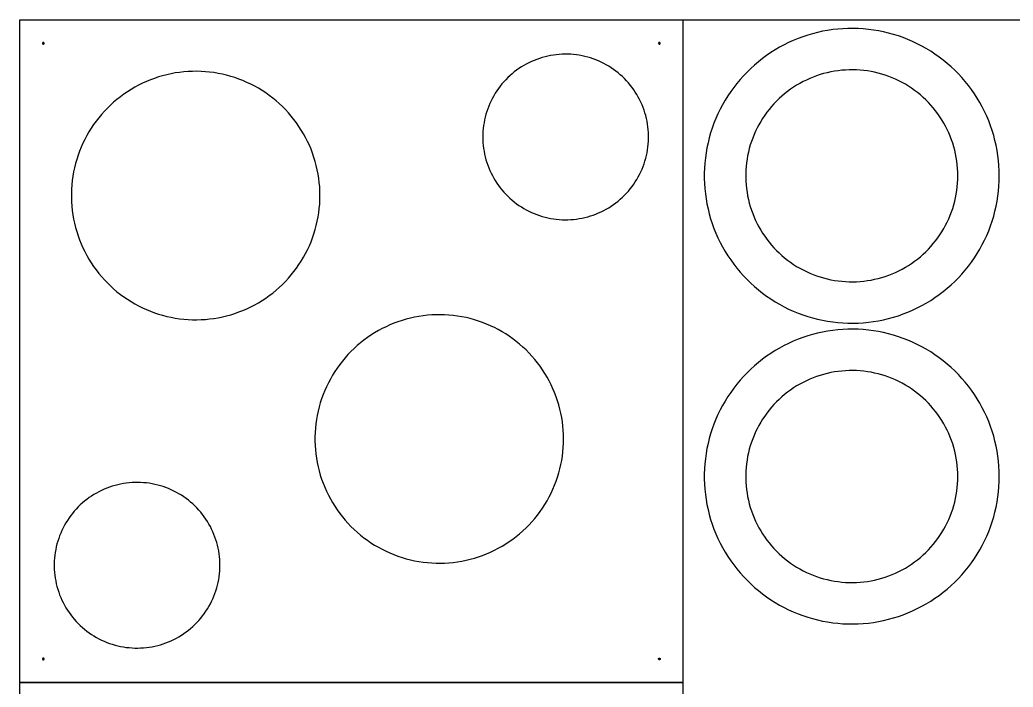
# Model space of a CAD drawing. Header units: millimetres. Extents: x 0 to 120, y 0 to 80.
# Drawn here: x 0 to 59.9, y 39.7 to 80 of the extents above; entities that cross this region are included whole.
import ezdxf

# ---------------------------------------------------------------- set-up
doc = ezdxf.new("R2010")
doc.units = ezdxf.units.MM
doc.header["$MEASUREMENT"] = 0
doc.layers.add('Default', color=18, linetype='Continuous', true_color=0x000000)

msp = doc.modelspace()

# ---------------------------------------------------------------- linework, layer by layer
at = {"layer": 'Default'}
for points in [[(0, 40), (0, 80), (40, 80), (40, 40), (0, 40)], [(0, 40), (0, 80), (40, 80), (40, 40), (0, 40)], [(120, 0), (0, 0), (0, 80), (120, 80), (120, 0)], [(59.094, 70.584), (59.088, 70.893), (59.072, 71.201), (59.046, 71.509), (59.008, 71.815), (58.96, 72.121), (58.901, 72.424), (58.832, 72.725), (58.753, 73.024), (58.663, 73.319), (58.563, 73.611), (58.453, 73.9), (58.333, 74.185), (58.203, 74.465), (58.063, 74.741), (57.914, 75.011), (57.756, 75.277), (57.589, 75.536), (57.412, 75.79), (57.227, 76.037), (57.034, 76.278), (56.832, 76.512), (56.622, 76.739), (56.405, 76.958), (56.18, 77.17), (55.947, 77.374), (55.708, 77.569), (55.463, 77.757), (55.21, 77.935), (54.952, 78.105), (54.688, 78.265), (54.419, 78.417), (54.145, 78.559), (53.865, 78.691), (53.582, 78.814), (53.294, 78.926), (53.003, 79.029), (52.708, 79.121), (52.41, 79.203), (52.11, 79.275), (51.807, 79.336), (51.502, 79.387), (51.196, 79.427), (50.888, 79.456), (50.58, 79.475), (50.271, 79.483), (49.962, 79.481), (49.653, 79.467), (49.345, 79.443), (49.039, 79.408), (48.733, 79.363), (48.429, 79.307), (48.127, 79.24), (47.828, 79.163), (47.532, 79.076), (47.239, 78.979), (46.949, 78.871), (46.663, 78.753), (46.382, 78.626), (46.105, 78.489), (45.833, 78.342), (45.567, 78.186), (45.306, 78.021), (45.05, 77.847), (44.801, 77.664), (44.559, 77.473), (44.323, 77.273), (44.095, 77.065), (43.873, 76.85), (43.66, 76.626), (43.454, 76.396), (43.256, 76.159), (43.067, 75.914), (42.886, 75.664), (42.714, 75.407), (42.551, 75.145), (42.398, 74.877), (42.253, 74.603), (42.119, 74.325), (41.994, 74.043), (41.879, 73.756), (41.773, 73.466), (41.678, 73.172), (41.594, 72.875), (41.519, 72.575), (41.456, 72.273), (41.402, 71.968), (41.359, 71.662), (41.327, 71.355), (41.306, 71.047), (41.295, 70.738), (41.295, 70.429), (41.306, 70.12), (41.327, 69.812), (41.359, 69.505), (41.402, 69.199), (41.456, 68.895), (41.519, 68.592), (41.594, 68.293), (41.678, 67.995), (41.773, 67.701), (41.879, 67.411), (41.994, 67.124), (42.119, 66.842), (42.253, 66.564), (42.398, 66.291), (42.551, 66.023), (42.714, 65.76), (42.886, 65.503), (43.067, 65.253), (43.256, 65.009), (43.454, 64.771), (43.66, 64.541), (43.873, 64.318), (44.095, 64.102), (44.323, 63.894), (44.559, 63.695), (44.801, 63.503), (45.05, 63.32), (45.306, 63.146), (45.567, 62.981), (45.833, 62.825), (46.105, 62.678), (46.382, 62.541), (46.663, 62.414), (46.949, 62.296), (47.239, 62.189), (47.532, 62.091), (47.828, 62.004), (48.127, 61.927), (48.429, 61.86), (48.733, 61.804), (49.039, 61.759), (49.345, 61.724), (49.653, 61.7), (49.962, 61.687), (50.271, 61.684), (50.58, 61.692), (50.888, 61.711), (51.196, 61.74), (51.502, 61.78), (51.807, 61.831), (52.11, 61.892), (52.41, 61.964), (52.708, 62.046), (53.003, 62.139), (53.294, 62.241), (53.582, 62.354), (53.865, 62.476), (54.145, 62.609), (54.419, 62.751), (54.688, 62.902), (54.952, 63.062), (55.21, 63.232), (55.463, 63.411), (55.708, 63.598), (55.947, 63.793), (56.18, 63.997), (56.405, 64.209), (56.622, 64.428), (56.832, 64.655), (57.034, 64.889), (57.227, 65.13), (57.412, 65.377), (57.589, 65.631), (57.756, 65.891), (57.914, 66.156), (58.063, 66.427), (58.203, 66.702), (58.333, 66.983), (58.453, 67.267), (58.563, 67.556), (58.663, 67.848), (58.753, 68.144), (58.832, 68.442), (58.901, 68.743), (58.96, 69.047), (59.008, 69.352), (59.046, 69.658), (59.072, 69.966), (59.088, 70.275), (59.094, 70.584)], [(1.464, 78.586), (1.464, 78.588), (1.464, 78.589), (1.464, 78.591), (1.464, 78.593), (1.463, 78.594), (1.463, 78.596), (1.463, 78.598), (1.462, 78.599), (1.462, 78.601), (1.461, 78.603), (1.461, 78.604), (1.46, 78.606), (1.459, 78.608), (1.458, 78.609), (1.458, 78.611), (1.457, 78.612), (1.456, 78.614), (1.455, 78.615), (1.454, 78.616), (1.453, 78.618), (1.452, 78.619), (1.45, 78.62), (1.449, 78.622), (1.448, 78.623), (1.447, 78.624), (1.445, 78.625), (1.444, 78.626), (1.442, 78.627), (1.441, 78.628), (1.439, 78.629), (1.438, 78.63), (1.436, 78.631), (1.435, 78.631), (1.433, 78.632), (1.432, 78.633), (1.43, 78.633), (1.428, 78.634), (1.427, 78.634), (1.425, 78.635), (1.423, 78.635), (1.422, 78.635), (1.42, 78.635), (1.418, 78.636), (1.416, 78.636), (1.415, 78.636), (1.413, 78.636), (1.411, 78.636), (1.409, 78.636), (1.408, 78.635), (1.406, 78.635), (1.404, 78.635), (1.403, 78.634), (1.401, 78.634), (1.399, 78.633), (1.398, 78.633), (1.396, 78.632), (1.394, 78.632), (1.393, 78.631), (1.391, 78.63), (1.39, 78.629), (1.388, 78.628), (1.387, 78.628), (1.385, 78.627), (1.384, 78.626), (1.383, 78.624), (1.381, 78.623), (1.38, 78.622), (1.379, 78.621), (1.378, 78.62), (1.376, 78.618), (1.375, 78.617), (1.374, 78.616), (1.373, 78.614), (1.372, 78.613), (1.371, 78.611), (1.37, 78.61), (1.37, 78.608), (1.369, 78.607), (1.368, 78.605), (1.367, 78.604), (1.367, 78.602), (1.366, 78.6), (1.366, 78.599), (1.365, 78.597), (1.365, 78.595), (1.365, 78.594), (1.365, 78.592), (1.364, 78.59), (1.364, 78.588), (1.364, 78.587), (1.364, 78.585), (1.364, 78.583), (1.364, 78.581), (1.365, 78.58), (1.365, 78.578), (1.365, 78.576), (1.365, 78.575), (1.366, 78.573), (1.366, 78.571), (1.367, 78.57), (1.367, 78.568), (1.368, 78.566), (1.369, 78.565), (1.37, 78.563), (1.37, 78.562), (1.371, 78.56), (1.372, 78.559), (1.373, 78.557), (1.374, 78.556), (1.375, 78.554), (1.376, 78.553), (1.378, 78.552), (1.379, 78.551), (1.38, 78.549), (1.381, 78.548), (1.383, 78.547), (1.384, 78.546), (1.385, 78.545), (1.387, 78.544), (1.388, 78.543), (1.39, 78.542), (1.391, 78.541), (1.393, 78.541), (1.394, 78.54), (1.396, 78.539), (1.398, 78.539), (1.399, 78.538), (1.401, 78.538), (1.403, 78.537), (1.404, 78.537), (1.406, 78.536), (1.408, 78.536), (1.409, 78.536), (1.411, 78.536), (1.413, 78.536), (1.415, 78.536), (1.416, 78.536), (1.418, 78.536), (1.42, 78.536), (1.422, 78.536), (1.423, 78.537), (1.425, 78.537), (1.427, 78.537), (1.428, 78.538), (1.43, 78.538), (1.432, 78.539), (1.433, 78.54), (1.435, 78.54), (1.436, 78.541), (1.438, 78.542), (1.439, 78.543), (1.441, 78.544), (1.442, 78.544), (1.444, 78.545), (1.445, 78.547), (1.447, 78.548), (1.448, 78.549), (1.449, 78.55), (1.45, 78.551), (1.452, 78.552), (1.453, 78.554), (1.454, 78.555), (1.455, 78.557), (1.456, 78.558), (1.457, 78.559), (1.458, 78.561), (1.458, 78.562), (1.459, 78.564), (1.46, 78.566), (1.461, 78.567), (1.461, 78.569), (1.462, 78.57), (1.462, 78.572), (1.463, 78.574), (1.463, 78.575), (1.463, 78.577), (1.464, 78.579), (1.464, 78.581), (1.464, 78.582), (1.464, 78.584), (1.464, 78.586)], [(1.464, 78.586), (1.464, 78.588), (1.464, 78.589), (1.464, 78.591), (1.464, 78.593), (1.463, 78.594), (1.463, 78.596), (1.463, 78.598), (1.462, 78.599), (1.462, 78.601), (1.461, 78.603), (1.461, 78.604), (1.46, 78.606), (1.459, 78.608), (1.458, 78.609), (1.458, 78.611), (1.457, 78.612), (1.456, 78.614), (1.455, 78.615), (1.454, 78.616), (1.453, 78.618), (1.452, 78.619), (1.45, 78.62), (1.449, 78.622), (1.448, 78.623), (1.447, 78.624), (1.445, 78.625), (1.444, 78.626), (1.442, 78.627), (1.441, 78.628), (1.439, 78.629), (1.438, 78.63), (1.436, 78.631), (1.435, 78.631), (1.433, 78.632), (1.432, 78.633), (1.43, 78.633), (1.428, 78.634), (1.427, 78.634), (1.425, 78.635), (1.423, 78.635), (1.422, 78.635), (1.42, 78.635), (1.418, 78.636), (1.416, 78.636), (1.415, 78.636), (1.413, 78.636), (1.411, 78.636), (1.409, 78.636), (1.408, 78.635), (1.406, 78.635), (1.404, 78.635), (1.403, 78.634), (1.401, 78.634), (1.399, 78.633), (1.398, 78.633), (1.396, 78.632), (1.394, 78.632), (1.393, 78.631), (1.391, 78.63), (1.39, 78.629), (1.388, 78.628), (1.387, 78.628), (1.385, 78.627), (1.384, 78.626), (1.383, 78.624), (1.381, 78.623), (1.38, 78.622), (1.379, 78.621), (1.378, 78.62), (1.376, 78.618), (1.375, 78.617), (1.374, 78.616), (1.373, 78.614), (1.372, 78.613), (1.371, 78.611), (1.37, 78.61), (1.37, 78.608), (1.369, 78.607), (1.368, 78.605), (1.367, 78.604), (1.367, 78.602), (1.366, 78.6), (1.366, 78.599), (1.365, 78.597), (1.365, 78.595), (1.365, 78.594), (1.365, 78.592), (1.364, 78.59), (1.364, 78.588), (1.364, 78.587), (1.364, 78.585), (1.364, 78.583), (1.364, 78.581), (1.365, 78.58), (1.365, 78.578), (1.365, 78.576), (1.365, 78.575), (1.366, 78.573), (1.366, 78.571), (1.367, 78.57), (1.367, 78.568), (1.368, 78.566), (1.369, 78.565), (1.37, 78.563), (1.37, 78.562), (1.371, 78.56), (1.372, 78.559), (1.373, 78.557), (1.374, 78.556), (1.375, 78.554), (1.376, 78.553), (1.378, 78.552), (1.379, 78.551), (1.38, 78.549), (1.381, 78.548), (1.383, 78.547), (1.384, 78.546), (1.385, 78.545), (1.387, 78.544), (1.388, 78.543), (1.39, 78.542), (1.391, 78.541), (1.393, 78.541), (1.394, 78.54), (1.396, 78.539), (1.398, 78.539), (1.399, 78.538), (1.401, 78.538), (1.403, 78.537), (1.404, 78.537), (1.406, 78.536), (1.408, 78.536), (1.409, 78.536), (1.411, 78.536), (1.413, 78.536), (1.415, 78.536), (1.416, 78.536), (1.418, 78.536), (1.42, 78.536), (1.422, 78.536), (1.423, 78.537), (1.425, 78.537), (1.427, 78.537), (1.428, 78.538), (1.43, 78.538), (1.432, 78.539), (1.433, 78.54), (1.435, 78.54), (1.436, 78.541), (1.438, 78.542), (1.439, 78.543), (1.441, 78.544), (1.442, 78.544), (1.444, 78.545), (1.445, 78.547), (1.447, 78.548), (1.448, 78.549), (1.449, 78.55), (1.45, 78.551), (1.452, 78.552), (1.453, 78.554), (1.454, 78.555), (1.455, 78.557), (1.456, 78.558), (1.457, 78.559), (1.458, 78.561), (1.458, 78.562), (1.459, 78.564), (1.46, 78.566), (1.461, 78.567), (1.461, 78.569), (1.462, 78.57), (1.462, 78.572), (1.463, 78.574), (1.463, 78.575), (1.463, 78.577), (1.464, 78.579), (1.464, 78.581), (1.464, 78.582), (1.464, 78.584), (1.464, 78.586)], [(38.636, 78.586), (38.636, 78.588), (38.636, 78.589), (38.636, 78.591), (38.635, 78.593), (38.635, 78.594), (38.635, 78.596), (38.634, 78.598), (38.634, 78.599), (38.633, 78.601), (38.633, 78.603), (38.632, 78.604), (38.632, 78.606), (38.631, 78.608), (38.63, 78.609), (38.629, 78.611), (38.628, 78.612), (38.627, 78.614), (38.626, 78.615), (38.625, 78.616), (38.624, 78.618), (38.623, 78.619), (38.622, 78.62), (38.621, 78.622), (38.619, 78.623), (38.618, 78.624), (38.617, 78.625), (38.615, 78.626), (38.614, 78.627), (38.613, 78.628), (38.611, 78.629), (38.61, 78.63), (38.608, 78.631), (38.606, 78.631), (38.605, 78.632), (38.603, 78.633), (38.602, 78.633), (38.6, 78.634), (38.598, 78.634), (38.597, 78.635), (38.595, 78.635), (38.593, 78.635), (38.591, 78.635), (38.59, 78.636), (38.588, 78.636), (38.586, 78.636), (38.584, 78.636), (38.583, 78.636), (38.581, 78.636), (38.579, 78.635), (38.578, 78.635), (38.576, 78.635), (38.574, 78.634), (38.572, 78.634), (38.571, 78.633), (38.569, 78.633), (38.568, 78.632), (38.566, 78.632), (38.564, 78.631), (38.563, 78.63), (38.561, 78.629), (38.56, 78.628), (38.558, 78.628), (38.557, 78.627), (38.555, 78.626), (38.554, 78.624), (38.553, 78.623), (38.552, 78.622), (38.55, 78.621), (38.549, 78.62), (38.548, 78.618), (38.547, 78.617), (38.546, 78.616), (38.545, 78.614), (38.544, 78.613), (38.543, 78.611), (38.542, 78.61), (38.541, 78.608), (38.54, 78.607), (38.54, 78.605), (38.539, 78.604), (38.538, 78.602), (38.538, 78.6), (38.537, 78.599), (38.537, 78.597), (38.537, 78.595), (38.536, 78.594), (38.536, 78.592), (38.536, 78.59), (38.536, 78.588), (38.536, 78.587), (38.536, 78.585), (38.536, 78.583), (38.536, 78.581), (38.536, 78.58), (38.536, 78.578), (38.537, 78.576), (38.537, 78.575), (38.537, 78.573), (38.538, 78.571), (38.538, 78.57), (38.539, 78.568), (38.54, 78.566), (38.54, 78.565), (38.541, 78.563), (38.542, 78.562), (38.543, 78.56), (38.544, 78.559), (38.545, 78.557), (38.546, 78.556), (38.547, 78.554), (38.548, 78.553), (38.549, 78.552), (38.55, 78.551), (38.552, 78.549), (38.553, 78.548), (38.554, 78.547), (38.555, 78.546), (38.557, 78.545), (38.558, 78.544), (38.56, 78.543), (38.561, 78.542), (38.563, 78.541), (38.564, 78.541), (38.566, 78.54), (38.568, 78.539), (38.569, 78.539), (38.571, 78.538), (38.572, 78.538), (38.574, 78.537), (38.576, 78.537), (38.578, 78.536), (38.579, 78.536), (38.581, 78.536), (38.583, 78.536), (38.584, 78.536), (38.586, 78.536), (38.588, 78.536), (38.59, 78.536), (38.591, 78.536), (38.593, 78.536), (38.595, 78.537), (38.597, 78.537), (38.598, 78.537), (38.6, 78.538), (38.602, 78.538), (38.603, 78.539), (38.605, 78.54), (38.606, 78.54), (38.608, 78.541), (38.61, 78.542), (38.611, 78.543), (38.613, 78.544), (38.614, 78.544), (38.615, 78.545), (38.617, 78.547), (38.618, 78.548), (38.619, 78.549), (38.621, 78.55), (38.622, 78.551), (38.623, 78.552), (38.624, 78.554), (38.625, 78.555), (38.626, 78.557), (38.627, 78.558), (38.628, 78.559), (38.629, 78.561), (38.63, 78.562), (38.631, 78.564), (38.632, 78.566), (38.632, 78.567), (38.633, 78.569), (38.633, 78.57), (38.634, 78.572), (38.634, 78.574), (38.635, 78.575), (38.635, 78.577), (38.635, 78.579), (38.636, 78.581), (38.636, 78.582), (38.636, 78.584), (38.636, 78.586)], [(27.929, 72.929), (27.932, 72.755), (27.941, 72.582), (27.956, 72.409), (27.977, 72.237), (28.004, 72.065), (28.037, 71.895), (28.076, 71.726), (28.121, 71.558), (28.171, 71.392), (28.227, 71.228), (28.289, 71.066), (28.357, 70.906), (28.429, 70.748), (28.508, 70.594), (28.592, 70.441), (28.681, 70.292), (28.775, 70.147), (28.874, 70.004), (28.978, 69.865), (29.086, 69.73), (29.2, 69.598), (29.318, 69.471), (29.44, 69.348), (29.566, 69.229), (29.697, 69.114), (29.831, 69.004), (29.969, 68.899), (30.111, 68.799), (30.256, 68.704), (30.404, 68.613), (30.555, 68.528), (30.709, 68.449), (30.866, 68.374), (31.026, 68.305), (31.187, 68.242), (31.351, 68.184), (31.516, 68.133), (31.684, 68.086), (31.853, 68.046), (32.023, 68.012), (32.194, 67.983), (32.366, 67.961), (32.539, 67.944), (32.712, 67.934), (32.886, 67.929), (33.059, 67.931), (33.232, 67.938), (33.406, 67.952), (33.578, 67.971), (33.75, 67.997), (33.92, 68.028), (34.09, 68.066), (34.258, 68.109), (34.424, 68.158), (34.589, 68.213), (34.752, 68.273), (34.912, 68.339), (35.07, 68.411), (35.226, 68.488), (35.379, 68.57), (35.528, 68.658), (35.675, 68.751), (35.818, 68.848), (35.958, 68.951), (36.095, 69.059), (36.227, 69.171), (36.355, 69.288), (36.48, 69.409), (36.6, 69.534), (36.715, 69.664), (36.826, 69.797), (36.933, 69.934), (37.034, 70.075), (37.131, 70.219), (37.222, 70.367), (37.309, 70.517), (37.39, 70.671), (37.466, 70.827), (37.536, 70.985), (37.6, 71.147), (37.659, 71.31), (37.713, 71.475), (37.76, 71.642), (37.802, 71.81), (37.838, 71.98), (37.868, 72.151), (37.892, 72.323), (37.91, 72.496), (37.922, 72.669), (37.928, 72.842), (37.928, 73.016), (37.922, 73.189), (37.91, 73.362), (37.892, 73.535), (37.868, 73.707), (37.838, 73.878), (37.802, 74.048), (37.76, 74.216), (37.713, 74.383), (37.659, 74.548), (37.6, 74.711), (37.536, 74.872), (37.466, 75.031), (37.39, 75.187), (37.309, 75.341), (37.222, 75.491), (37.131, 75.639), (37.034, 75.783), (36.933, 75.924), (36.826, 76.061), (36.715, 76.194), (36.6, 76.324), (36.48, 76.449), (36.355, 76.57), (36.227, 76.687), (36.095, 76.799), (35.958, 76.907), (35.818, 77.009), (35.675, 77.107), (35.528, 77.2), (35.379, 77.288), (35.226, 77.37), (35.07, 77.447), (34.912, 77.519), (34.752, 77.585), (34.589, 77.645), (34.424, 77.7), (34.258, 77.749), (34.09, 77.792), (33.92, 77.83), (33.75, 77.861), (33.578, 77.887), (33.406, 77.906), (33.232, 77.92), (33.059, 77.927), (32.886, 77.929), (32.712, 77.924), (32.539, 77.914), (32.366, 77.897), (32.194, 77.875), (32.023, 77.846), (31.853, 77.812), (31.684, 77.771), (31.516, 77.725), (31.351, 77.673), (31.187, 77.616), (31.026, 77.552), (30.866, 77.484), (30.709, 77.409), (30.555, 77.33), (30.404, 77.245), (30.256, 77.154), (30.111, 77.059), (29.969, 76.959), (29.831, 76.854), (29.697, 76.744), (29.566, 76.629), (29.44, 76.51), (29.318, 76.387), (29.2, 76.26), (29.086, 76.128), (28.978, 75.993), (28.874, 75.854), (28.775, 75.711), (28.681, 75.565), (28.592, 75.416), (28.508, 75.264), (28.429, 75.11), (28.357, 74.952), (28.289, 74.792), (28.227, 74.63), (28.171, 74.466), (28.121, 74.3), (28.076, 74.132), (28.037, 73.963), (28.004, 73.792), (27.977, 73.621), (27.956, 73.449), (27.941, 73.276), (27.932, 73.102), (27.929, 72.929)], [(18.107, 69.393), (18.102, 69.654), (18.089, 69.914), (18.066, 70.173), (18.034, 70.431), (17.994, 70.689), (17.945, 70.944), (17.886, 71.198), (17.819, 71.45), (17.744, 71.699), (17.659, 71.945), (17.566, 72.188), (17.465, 72.428), (17.356, 72.664), (17.238, 72.897), (17.113, 73.125), (16.979, 73.348), (16.838, 73.567), (16.689, 73.781), (16.534, 73.989), (16.37, 74.192), (16.2, 74.389), (16.024, 74.58), (15.84, 74.765), (15.651, 74.944), (15.455, 75.115), (15.254, 75.28), (15.047, 75.438), (14.834, 75.588), (14.617, 75.731), (14.394, 75.867), (14.167, 75.994), (13.936, 76.114), (13.701, 76.225), (13.462, 76.329), (13.219, 76.424), (12.974, 76.51), (12.725, 76.588), (12.474, 76.657), (12.221, 76.718), (11.966, 76.769), (11.709, 76.812), (11.451, 76.846), (11.192, 76.871), (10.932, 76.886), (10.672, 76.893), (10.411, 76.891), (10.151, 76.88), (9.892, 76.859), (9.633, 76.83), (9.376, 76.792), (9.119, 76.744), (8.865, 76.688), (8.613, 76.624), (8.363, 76.55), (8.116, 76.468), (7.872, 76.377), (7.632, 76.278), (7.394, 76.171), (7.161, 76.055), (6.932, 75.932), (6.707, 75.8), (6.487, 75.661), (6.272, 75.514), (6.062, 75.36), (5.858, 75.199), (5.659, 75.03), (5.467, 74.855), (5.28, 74.674), (5.1, 74.486), (4.927, 74.291), (4.76, 74.091), (4.601, 73.886), (4.448, 73.674), (4.304, 73.458), (4.166, 73.237), (4.037, 73.011), (3.915, 72.781), (3.802, 72.547), (3.696, 72.309), (3.599, 72.067), (3.511, 71.822), (3.431, 71.574), (3.359, 71.324), (3.297, 71.071), (3.243, 70.817), (3.198, 70.56), (3.162, 70.302), (3.135, 70.043), (3.117, 69.784), (3.108, 69.524), (3.108, 69.263), (3.117, 69.003), (3.135, 68.743), (3.162, 68.484), (3.198, 68.227), (3.243, 67.97), (3.297, 67.715), (3.359, 67.463), (3.431, 67.212), (3.511, 66.965), (3.599, 66.72), (3.696, 66.478), (3.802, 66.24), (3.915, 66.006), (4.037, 65.776), (4.166, 65.55), (4.304, 65.329), (4.448, 65.112), (4.601, 64.901), (4.76, 64.695), (4.927, 64.495), (5.1, 64.301), (5.28, 64.113), (5.467, 63.931), (5.659, 63.756), (5.858, 63.588), (6.062, 63.427), (6.272, 63.273), (6.487, 63.126), (6.707, 62.987), (6.932, 62.855), (7.161, 62.732), (7.394, 62.616), (7.632, 62.509), (7.872, 62.41), (8.116, 62.319), (8.363, 62.237), (8.613, 62.163), (8.865, 62.098), (9.119, 62.042), (9.376, 61.995), (9.633, 61.957), (9.892, 61.928), (10.151, 61.907), (10.411, 61.896), (10.672, 61.894), (10.932, 61.9), (11.192, 61.916), (11.451, 61.941), (11.709, 61.975), (11.966, 62.018), (12.221, 62.069), (12.474, 62.13), (12.725, 62.199), (12.974, 62.277), (13.219, 62.363), (13.462, 62.458), (13.701, 62.561), (13.936, 62.673), (14.167, 62.792), (14.394, 62.92), (14.617, 63.055), (14.834, 63.198), (15.047, 63.349), (15.254, 63.507), (15.455, 63.671), (15.651, 63.843), (15.84, 64.022), (16.024, 64.206), (16.2, 64.398), (16.37, 64.595), (16.534, 64.798), (16.689, 65.006), (16.838, 65.22), (16.979, 65.439), (17.113, 65.662), (17.238, 65.89), (17.356, 66.123), (17.465, 66.359), (17.566, 66.599), (17.659, 66.842), (17.744, 67.088), (17.819, 67.337), (17.886, 67.589), (17.945, 67.843), (17.994, 68.098), (18.034, 68.355), (18.066, 68.614), (18.089, 68.873), (18.102, 69.133), (18.107, 69.393)], [(56.594, 70.584), (56.59, 70.806), (56.578, 71.028), (56.559, 71.249), (56.532, 71.469), (56.498, 71.689), (56.456, 71.907), (56.406, 72.124), (56.349, 72.338), (56.284, 72.551), (56.212, 72.761), (56.133, 72.969), (56.047, 73.173), (55.953, 73.375), (55.853, 73.573), (55.746, 73.768), (55.632, 73.958), (55.511, 74.145), (55.385, 74.327), (55.251, 74.505), (55.112, 74.679), (54.967, 74.847), (54.816, 75.01), (54.66, 75.168), (54.498, 75.32), (54.331, 75.466), (54.159, 75.607), (53.983, 75.742), (53.801, 75.87), (53.616, 75.992), (53.426, 76.108), (53.232, 76.216), (53.035, 76.318), (52.834, 76.414), (52.63, 76.502), (52.423, 76.583), (52.214, 76.657), (52.002, 76.723), (51.788, 76.782), (51.572, 76.834), (51.354, 76.878), (51.135, 76.914), (50.914, 76.943), (50.693, 76.964), (50.471, 76.978), (50.249, 76.983), (50.027, 76.981), (49.805, 76.972), (49.584, 76.954), (49.363, 76.929), (49.143, 76.897), (48.925, 76.857), (48.708, 76.809), (48.493, 76.753), (48.28, 76.691), (48.069, 76.621), (47.861, 76.543), (47.655, 76.459), (47.453, 76.367), (47.254, 76.268), (47.058, 76.163), (46.866, 76.051), (46.679, 75.932), (46.495, 75.807), (46.316, 75.675), (46.142, 75.537), (45.972, 75.394), (45.808, 75.244), (45.649, 75.089), (45.495, 74.929), (45.347, 74.763), (45.205, 74.593), (45.069, 74.417), (44.939, 74.237), (44.815, 74.052), (44.698, 73.863), (44.588, 73.671), (44.484, 73.474), (44.387, 73.274), (44.297, 73.071), (44.214, 72.865), (44.139, 72.656), (44.07, 72.445), (44.01, 72.231), (43.956, 72.015), (43.91, 71.798), (43.872, 71.579), (43.841, 71.359), (43.818, 71.138), (43.802, 70.917), (43.795, 70.695), (43.795, 70.473), (43.802, 70.251), (43.818, 70.029), (43.841, 69.808), (43.872, 69.588), (43.91, 69.369), (43.956, 69.152), (44.01, 68.936), (44.07, 68.722), (44.139, 68.511), (44.214, 68.302), (44.297, 68.096), (44.387, 67.893), (44.484, 67.693), (44.588, 67.497), (44.698, 67.304), (44.815, 67.115), (44.939, 66.93), (45.069, 66.75), (45.205, 66.575), (45.347, 66.404), (45.495, 66.238), (45.649, 66.078), (45.808, 65.923), (45.972, 65.773), (46.142, 65.63), (46.316, 65.492), (46.495, 65.361), (46.679, 65.235), (46.866, 65.117), (47.058, 65.004), (47.254, 64.899), (47.453, 64.8), (47.655, 64.709), (47.861, 64.624), (48.069, 64.547), (48.28, 64.477), (48.493, 64.414), (48.708, 64.359), (48.925, 64.311), (49.143, 64.27), (49.363, 64.238), (49.584, 64.213), (49.805, 64.195), (50.027, 64.186), (50.249, 64.184), (50.471, 64.19), (50.693, 64.203), (50.914, 64.224), (51.135, 64.253), (51.354, 64.29), (51.572, 64.334), (51.788, 64.385), (52.002, 64.444), (52.214, 64.511), (52.423, 64.585), (52.63, 64.666), (52.834, 64.754), (53.035, 64.849), (53.232, 64.951), (53.426, 65.06), (53.616, 65.175), (53.801, 65.297), (53.983, 65.426), (54.159, 65.56), (54.331, 65.701), (54.498, 65.847), (54.66, 66), (54.816, 66.157), (54.967, 66.32), (55.112, 66.489), (55.251, 66.662), (55.385, 66.84), (55.511, 67.022), (55.632, 67.209), (55.746, 67.4), (55.853, 67.594), (55.953, 67.792), (56.047, 67.994), (56.133, 68.199), (56.212, 68.406), (56.284, 68.616), (56.349, 68.829), (56.406, 69.044), (56.456, 69.26), (56.498, 69.478), (56.532, 69.698), (56.559, 69.918), (56.578, 70.14), (56.59, 70.362), (56.594, 70.584)], [(32.803, 54.697), (32.799, 54.957), (32.785, 55.217), (32.763, 55.476), (32.731, 55.735), (32.691, 55.992), (32.641, 56.248), (32.583, 56.501), (32.516, 56.753), (32.44, 57.002), (32.356, 57.248), (32.263, 57.491), (32.162, 57.731), (32.052, 57.968), (31.935, 58.2), (31.809, 58.428), (31.676, 58.651), (31.535, 58.87), (31.386, 59.084), (31.23, 59.292), (31.067, 59.495), (30.897, 59.693), (30.72, 59.884), (30.537, 60.069), (30.348, 60.247), (30.152, 60.419), (29.95, 60.584), (29.743, 60.741), (29.531, 60.892), (29.313, 61.035), (29.091, 61.17), (28.864, 61.298), (28.633, 61.417), (28.397, 61.529), (28.158, 61.632), (27.916, 61.727), (27.67, 61.813), (27.422, 61.891), (27.171, 61.96), (26.918, 62.021), (26.663, 62.072), (26.406, 62.115), (26.148, 62.149), (25.888, 62.174), (25.629, 62.19), (25.368, 62.196), (25.108, 62.194), (24.848, 62.183), (24.588, 62.163), (24.33, 62.133), (24.072, 62.095), (23.816, 62.048), (23.562, 61.992), (23.31, 61.927), (23.06, 61.853), (22.813, 61.771), (22.569, 61.681), (22.328, 61.581), (22.091, 61.474), (21.858, 61.358), (21.629, 61.235), (21.404, 61.103), (21.184, 60.964), (20.969, 60.817), (20.759, 60.663), (20.555, 60.502), (20.356, 60.334), (20.164, 60.159), (19.977, 59.977), (19.797, 59.789), (19.624, 59.595), (19.457, 59.395), (19.297, 59.189), (19.145, 58.978), (19, 58.761), (18.863, 58.54), (18.734, 58.314), (18.612, 58.084), (18.498, 57.85), (18.393, 57.612), (18.296, 57.37), (18.207, 57.125), (18.127, 56.878), (18.056, 56.627), (17.993, 56.375), (17.94, 56.12), (17.895, 55.864), (17.859, 55.606), (17.832, 55.347), (17.813, 55.087), (17.804, 54.827), (17.804, 54.567), (17.813, 54.306), (17.832, 54.047), (17.859, 53.788), (17.895, 53.53), (17.94, 53.273), (17.993, 53.019), (18.056, 52.766), (18.127, 52.516), (18.207, 52.268), (18.296, 52.023), (18.393, 51.782), (18.498, 51.543), (18.612, 51.309), (18.734, 51.079), (18.863, 50.853), (19, 50.632), (19.145, 50.416), (19.297, 50.204), (19.457, 49.999), (19.624, 49.799), (19.797, 49.604), (19.977, 49.416), (20.164, 49.235), (20.356, 49.06), (20.555, 48.891), (20.759, 48.73), (20.969, 48.576), (21.184, 48.429), (21.404, 48.29), (21.629, 48.159), (21.858, 48.035), (22.091, 47.919), (22.328, 47.812), (22.569, 47.713), (22.813, 47.622), (23.06, 47.54), (23.31, 47.466), (23.562, 47.402), (23.816, 47.346), (24.072, 47.298), (24.33, 47.26), (24.588, 47.231), (24.848, 47.211), (25.108, 47.199), (25.368, 47.197), (25.629, 47.204), (25.888, 47.22), (26.148, 47.244), (26.406, 47.278), (26.663, 47.321), (26.918, 47.373), (27.171, 47.433), (27.422, 47.502), (27.67, 47.58), (27.916, 47.666), (28.158, 47.761), (28.397, 47.865), (28.633, 47.976), (28.864, 48.096), (29.091, 48.223), (29.313, 48.359), (29.531, 48.502), (29.743, 48.652), (29.95, 48.81), (30.152, 48.975), (30.348, 49.146), (30.537, 49.325), (30.72, 49.51), (30.897, 49.701), (31.067, 49.898), (31.23, 50.101), (31.386, 50.309), (31.535, 50.523), (31.676, 50.742), (31.809, 50.966), (31.935, 51.194), (32.052, 51.426), (32.162, 51.662), (32.263, 51.902), (32.356, 52.145), (32.44, 52.391), (32.516, 52.641), (32.583, 52.892), (32.641, 53.146), (32.691, 53.401), (32.731, 53.659), (32.763, 53.917), (32.785, 54.176), (32.799, 54.436), (32.803, 54.697)], [(59.094, 52.426), (59.088, 52.735), (59.072, 53.043), (59.046, 53.351), (59.008, 53.658), (58.96, 53.963), (58.901, 54.266), (58.832, 54.567), (58.753, 54.866), (58.663, 55.161), (58.563, 55.454), (58.453, 55.742), (58.333, 56.027), (58.203, 56.307), (58.063, 56.583), (57.914, 56.853), (57.756, 57.119), (57.589, 57.378), (57.412, 57.632), (57.227, 57.879), (57.034, 58.12), (56.832, 58.354), (56.622, 58.581), (56.405, 58.8), (56.18, 59.012), (55.947, 59.216), (55.708, 59.411), (55.463, 59.599), (55.21, 59.777), (54.952, 59.947), (54.688, 60.107), (54.419, 60.259), (54.145, 60.401), (53.865, 60.533), (53.582, 60.656), (53.294, 60.768), (53.003, 60.871), (52.708, 60.963), (52.41, 61.045), (52.11, 61.117), (51.807, 61.178), (51.502, 61.229), (51.196, 61.269), (50.888, 61.299), (50.58, 61.317), (50.271, 61.325), (49.962, 61.323), (49.653, 61.309), (49.345, 61.285), (49.039, 61.25), (48.733, 61.205), (48.429, 61.149), (48.127, 61.083), (47.828, 61.006), (47.532, 60.918), (47.239, 60.821), (46.949, 60.713), (46.663, 60.596), (46.382, 60.468), (46.105, 60.331), (45.833, 60.184), (45.567, 60.028), (45.306, 59.863), (45.05, 59.689), (44.801, 59.506), (44.559, 59.315), (44.323, 59.115), (44.095, 58.907), (43.873, 58.692), (43.66, 58.468), (43.454, 58.238), (43.256, 58.001), (43.067, 57.756), (42.886, 57.506), (42.714, 57.249), (42.551, 56.987), (42.398, 56.719), (42.253, 56.446), (42.119, 56.168), (41.994, 55.885), (41.879, 55.598), (41.773, 55.308), (41.678, 55.014), (41.594, 54.717), (41.519, 54.417), (41.456, 54.115), (41.402, 53.81), (41.359, 53.504), (41.327, 53.197), (41.306, 52.889), (41.295, 52.58), (41.295, 52.271), (41.306, 51.962), (41.327, 51.654), (41.359, 51.347), (41.402, 51.041), (41.456, 50.737), (41.519, 50.435), (41.594, 50.135), (41.678, 49.838), (41.773, 49.544), (41.879, 49.253), (41.994, 48.966), (42.119, 48.684), (42.253, 48.406), (42.398, 48.133), (42.551, 47.865), (42.714, 47.602), (42.886, 47.346), (43.067, 47.095), (43.256, 46.851), (43.454, 46.613), (43.66, 46.383), (43.873, 46.16), (44.095, 45.944), (44.323, 45.736), (44.559, 45.537), (44.801, 45.345), (45.05, 45.162), (45.306, 44.988), (45.567, 44.823), (45.833, 44.667), (46.105, 44.52), (46.382, 44.383), (46.663, 44.256), (46.949, 44.138), (47.239, 44.031), (47.532, 43.933), (47.828, 43.846), (48.127, 43.769), (48.429, 43.702), (48.733, 43.646), (49.039, 43.601), (49.345, 43.566), (49.653, 43.542), (49.962, 43.529), (50.271, 43.526), (50.58, 43.534), (50.888, 43.553), (51.196, 43.582), (51.502, 43.622), (51.807, 43.673), (52.11, 43.734), (52.41, 43.806), (52.708, 43.888), (53.003, 43.981), (53.294, 44.083), (53.582, 44.196), (53.865, 44.318), (54.145, 44.451), (54.419, 44.593), (54.688, 44.744), (54.952, 44.905), (55.21, 45.074), (55.463, 45.253), (55.708, 45.44), (55.947, 45.636), (56.18, 45.839), (56.405, 46.051), (56.622, 46.27), (56.832, 46.497), (57.034, 46.731), (57.227, 46.972), (57.412, 47.219), (57.589, 47.473), (57.756, 47.733), (57.914, 47.998), (58.063, 48.269), (58.203, 48.544), (58.333, 48.825), (58.453, 49.109), (58.563, 49.398), (58.663, 49.69), (58.753, 49.986), (58.832, 50.284), (58.901, 50.585), (58.96, 50.889), (59.008, 51.194), (59.046, 51.501), (59.072, 51.808), (59.088, 52.117), (59.094, 52.426)], [(56.594, 52.426), (56.59, 52.648), (56.578, 52.87), (56.559, 53.091), (56.532, 53.312), (56.498, 53.531), (56.456, 53.749), (56.406, 53.966), (56.349, 54.18), (56.284, 54.393), (56.212, 54.603), (56.133, 54.811), (56.047, 55.015), (55.953, 55.217), (55.853, 55.415), (55.746, 55.61), (55.632, 55.8), (55.511, 55.987), (55.385, 56.17), (55.251, 56.347), (55.112, 56.521), (54.967, 56.689), (54.816, 56.852), (54.66, 57.01), (54.498, 57.162), (54.331, 57.309), (54.159, 57.449), (53.983, 57.584), (53.801, 57.712), (53.616, 57.834), (53.426, 57.95), (53.232, 58.059), (53.035, 58.161), (52.834, 58.256), (52.63, 58.344), (52.423, 58.425), (52.214, 58.499), (52.002, 58.565), (51.788, 58.624), (51.572, 58.676), (51.354, 58.72), (51.135, 58.756), (50.914, 58.785), (50.693, 58.806), (50.471, 58.82), (50.249, 58.825), (50.027, 58.824), (49.805, 58.814), (49.584, 58.797), (49.363, 58.772), (49.143, 58.739), (48.925, 58.699), (48.708, 58.651), (48.493, 58.596), (48.28, 58.533), (48.069, 58.463), (47.861, 58.385), (47.655, 58.301), (47.453, 58.209), (47.254, 58.11), (47.058, 58.005), (46.866, 57.893), (46.679, 57.774), (46.495, 57.649), (46.316, 57.517), (46.142, 57.38), (45.972, 57.236), (45.808, 57.087), (45.649, 56.932), (45.495, 56.771), (45.347, 56.605), (45.205, 56.435), (45.069, 56.259), (44.939, 56.079), (44.815, 55.894), (44.698, 55.706), (44.588, 55.513), (44.484, 55.316), (44.387, 55.116), (44.297, 54.913), (44.214, 54.707), (44.139, 54.498), (44.07, 54.287), (44.01, 54.073), (43.956, 53.858), (43.91, 53.64), (43.872, 53.421), (43.841, 53.201), (43.818, 52.98), (43.802, 52.759), (43.795, 52.537), (43.795, 52.315), (43.802, 52.093), (43.818, 51.871), (43.841, 51.65), (43.872, 51.43), (43.91, 51.211), (43.956, 50.994), (44.01, 50.778), (44.07, 50.565), (44.139, 50.353), (44.214, 50.144), (44.297, 49.938), (44.387, 49.735), (44.484, 49.535), (44.588, 49.339), (44.698, 49.146), (44.815, 48.957), (44.939, 48.773), (45.069, 48.592), (45.205, 48.417), (45.347, 48.246), (45.495, 48.08), (45.649, 47.92), (45.808, 47.765), (45.972, 47.615), (46.142, 47.472), (46.316, 47.334), (46.495, 47.203), (46.679, 47.077), (46.866, 46.959), (47.058, 46.846), (47.254, 46.741), (47.453, 46.642), (47.655, 46.551), (47.861, 46.466), (48.069, 46.389), (48.28, 46.319), (48.493, 46.256), (48.708, 46.201), (48.925, 46.153), (49.143, 46.113), (49.363, 46.08), (49.584, 46.055), (49.805, 46.038), (50.027, 46.028), (50.249, 46.026), (50.471, 46.032), (50.693, 46.045), (50.914, 46.066), (51.135, 46.095), (51.354, 46.132), (51.572, 46.176), (51.788, 46.227), (52.002, 46.286), (52.214, 46.353), (52.423, 46.427), (52.63, 46.508), (52.834, 46.596), (53.035, 46.691), (53.232, 46.793), (53.426, 46.902), (53.616, 47.017), (53.801, 47.139), (53.983, 47.268), (54.159, 47.402), (54.331, 47.543), (54.498, 47.689), (54.66, 47.842), (54.816, 47.999), (54.967, 48.163), (55.112, 48.331), (55.251, 48.504), (55.385, 48.682), (55.511, 48.864), (55.632, 49.051), (55.746, 49.242), (55.853, 49.436), (55.953, 49.635), (56.047, 49.836), (56.133, 50.041), (56.212, 50.248), (56.284, 50.459), (56.349, 50.671), (56.406, 50.886), (56.456, 51.102), (56.498, 51.32), (56.532, 51.54), (56.559, 51.76), (56.578, 51.982), (56.59, 52.204), (56.594, 52.426)], [(12.071, 47.071), (12.068, 47.245), (12.059, 47.418), (12.044, 47.591), (12.023, 47.763), (11.996, 47.935), (11.963, 48.105), (11.924, 48.274), (11.879, 48.442), (11.829, 48.608), (11.773, 48.772), (11.711, 48.934), (11.643, 49.094), (11.571, 49.252), (11.492, 49.406), (11.408, 49.559), (11.319, 49.708), (11.225, 49.853), (11.126, 49.996), (11.022, 50.135), (10.914, 50.27), (10.8, 50.402), (10.682, 50.529), (10.56, 50.652), (10.434, 50.771), (10.303, 50.886), (10.169, 50.996), (10.031, 51.101), (9.889, 51.201), (9.744, 51.296), (9.596, 51.387), (9.445, 51.472), (9.291, 51.551), (9.134, 51.626), (8.974, 51.695), (8.813, 51.758), (8.649, 51.816), (8.484, 51.867), (8.316, 51.914), (8.147, 51.954), (7.977, 51.988), (7.806, 52.017), (7.634, 52.039), (7.461, 52.056), (7.288, 52.066), (7.114, 52.071), (6.941, 52.069), (6.768, 52.062), (6.594, 52.048), (6.422, 52.029), (6.25, 52.003), (6.08, 51.972), (5.91, 51.934), (5.742, 51.891), (5.576, 51.842), (5.411, 51.787), (5.248, 51.727), (5.088, 51.661), (4.93, 51.589), (4.774, 51.512), (4.621, 51.43), (4.472, 51.342), (4.325, 51.249), (4.182, 51.152), (4.042, 51.049), (3.905, 50.941), (3.773, 50.829), (3.645, 50.712), (3.52, 50.591), (3.4, 50.466), (3.285, 50.336), (3.174, 50.203), (3.067, 50.066), (2.966, 49.925), (2.869, 49.781), (2.778, 49.633), (2.691, 49.483), (2.61, 49.329), (2.534, 49.173), (2.464, 49.015), (2.4, 48.853), (2.341, 48.69), (2.287, 48.525), (2.24, 48.358), (2.198, 48.19), (2.162, 48.02), (2.132, 47.849), (2.108, 47.677), (2.09, 47.504), (2.078, 47.331), (2.072, 47.158), (2.072, 46.984), (2.078, 46.811), (2.09, 46.638), (2.108, 46.465), (2.132, 46.293), (2.162, 46.122), (2.198, 45.952), (2.24, 45.784), (2.287, 45.617), (2.341, 45.452), (2.4, 45.289), (2.464, 45.128), (2.534, 44.969), (2.61, 44.813), (2.691, 44.659), (2.778, 44.509), (2.869, 44.361), (2.966, 44.217), (3.067, 44.076), (3.174, 43.939), (3.285, 43.806), (3.4, 43.676), (3.52, 43.551), (3.645, 43.43), (3.773, 43.313), (3.905, 43.201), (4.042, 43.093), (4.182, 42.991), (4.325, 42.893), (4.472, 42.8), (4.621, 42.712), (4.774, 42.63), (4.93, 42.553), (5.088, 42.481), (5.248, 42.415), (5.411, 42.355), (5.576, 42.3), (5.742, 42.251), (5.91, 42.208), (6.08, 42.17), (6.25, 42.139), (6.422, 42.113), (6.594, 42.094), (6.768, 42.08), (6.941, 42.073), (7.114, 42.071), (7.288, 42.076), (7.461, 42.086), (7.634, 42.103), (7.806, 42.125), (7.977, 42.154), (8.147, 42.188), (8.316, 42.229), (8.484, 42.275), (8.649, 42.327), (8.813, 42.384), (8.974, 42.448), (9.134, 42.516), (9.291, 42.591), (9.445, 42.67), (9.596, 42.755), (9.744, 42.846), (9.889, 42.941), (10.031, 43.041), (10.169, 43.146), (10.303, 43.256), (10.434, 43.371), (10.56, 43.49), (10.682, 43.613), (10.8, 43.74), (10.914, 43.872), (11.022, 44.007), (11.126, 44.146), (11.225, 44.289), (11.319, 44.435), (11.408, 44.584), (11.492, 44.736), (11.571, 44.89), (11.643, 45.048), (11.711, 45.208), (11.773, 45.37), (11.829, 45.534), (11.879, 45.7), (11.924, 45.868), (11.963, 46.037), (11.996, 46.208), (12.023, 46.379), (12.044, 46.551), (12.059, 46.724), (12.068, 46.898), (12.071, 47.071)], [(1.464, 41.414), (1.464, 41.416), (1.464, 41.418), (1.464, 41.419), (1.464, 41.421), (1.463, 41.423), (1.463, 41.425), (1.463, 41.426), (1.462, 41.428), (1.462, 41.43), (1.461, 41.431), (1.461, 41.433), (1.46, 41.434), (1.459, 41.436), (1.458, 41.438), (1.458, 41.439), (1.457, 41.441), (1.456, 41.442), (1.455, 41.443), (1.454, 41.445), (1.453, 41.446), (1.452, 41.448), (1.45, 41.449), (1.449, 41.45), (1.448, 41.451), (1.447, 41.452), (1.445, 41.453), (1.444, 41.455), (1.442, 41.456), (1.441, 41.456), (1.439, 41.457), (1.438, 41.458), (1.436, 41.459), (1.435, 41.46), (1.433, 41.46), (1.432, 41.461), (1.43, 41.462), (1.428, 41.462), (1.427, 41.463), (1.425, 41.463), (1.423, 41.463), (1.422, 41.464), (1.42, 41.464), (1.418, 41.464), (1.416, 41.464), (1.415, 41.464), (1.413, 41.464), (1.411, 41.464), (1.409, 41.464), (1.408, 41.464), (1.406, 41.464), (1.404, 41.463), (1.403, 41.463), (1.401, 41.462), (1.399, 41.462), (1.398, 41.461), (1.396, 41.461), (1.394, 41.46), (1.393, 41.459), (1.391, 41.459), (1.39, 41.458), (1.388, 41.457), (1.387, 41.456), (1.385, 41.455), (1.384, 41.454), (1.383, 41.453), (1.381, 41.452), (1.38, 41.451), (1.379, 41.449), (1.378, 41.448), (1.376, 41.447), (1.375, 41.446), (1.374, 41.444), (1.373, 41.443), (1.372, 41.441), (1.371, 41.44), (1.37, 41.438), (1.37, 41.437), (1.369, 41.435), (1.368, 41.434), (1.367, 41.432), (1.367, 41.43), (1.366, 41.429), (1.366, 41.427), (1.365, 41.425), (1.365, 41.424), (1.365, 41.422), (1.365, 41.42), (1.364, 41.419), (1.364, 41.417), (1.364, 41.415), (1.364, 41.413), (1.364, 41.412), (1.364, 41.41), (1.365, 41.408), (1.365, 41.406), (1.365, 41.405), (1.365, 41.403), (1.366, 41.401), (1.366, 41.4), (1.367, 41.398), (1.367, 41.396), (1.368, 41.395), (1.369, 41.393), (1.37, 41.392), (1.37, 41.39), (1.371, 41.389), (1.372, 41.387), (1.373, 41.386), (1.374, 41.384), (1.375, 41.383), (1.376, 41.382), (1.378, 41.38), (1.379, 41.379), (1.38, 41.378), (1.381, 41.377), (1.383, 41.376), (1.384, 41.374), (1.385, 41.373), (1.387, 41.372), (1.388, 41.372), (1.39, 41.371), (1.391, 41.37), (1.393, 41.369), (1.394, 41.368), (1.396, 41.368), (1.398, 41.367), (1.399, 41.367), (1.401, 41.366), (1.403, 41.366), (1.404, 41.365), (1.406, 41.365), (1.408, 41.365), (1.409, 41.364), (1.411, 41.364), (1.413, 41.364), (1.415, 41.364), (1.416, 41.364), (1.418, 41.364), (1.42, 41.365), (1.422, 41.365), (1.423, 41.365), (1.425, 41.365), (1.427, 41.366), (1.428, 41.366), (1.43, 41.367), (1.432, 41.367), (1.433, 41.368), (1.435, 41.369), (1.436, 41.369), (1.438, 41.37), (1.439, 41.371), (1.441, 41.372), (1.442, 41.373), (1.444, 41.374), (1.445, 41.375), (1.447, 41.376), (1.448, 41.377), (1.449, 41.378), (1.45, 41.38), (1.452, 41.381), (1.453, 41.382), (1.454, 41.384), (1.455, 41.385), (1.456, 41.386), (1.457, 41.388), (1.458, 41.389), (1.458, 41.391), (1.459, 41.392), (1.46, 41.394), (1.461, 41.396), (1.461, 41.397), (1.462, 41.399), (1.462, 41.401), (1.463, 41.402), (1.463, 41.404), (1.463, 41.406), (1.464, 41.407), (1.464, 41.409), (1.464, 41.411), (1.464, 41.412), (1.464, 41.414)], [(38.536, 41.414), (38.536, 41.416), (38.536, 41.418), (38.536, 41.419), (38.536, 41.421), (38.537, 41.423), (38.537, 41.425), (38.537, 41.426), (38.538, 41.428), (38.538, 41.43), (38.539, 41.431), (38.539, 41.433), (38.54, 41.434), (38.541, 41.436), (38.542, 41.438), (38.542, 41.439), (38.543, 41.441), (38.544, 41.442), (38.545, 41.443), (38.546, 41.445), (38.547, 41.446), (38.548, 41.448), (38.55, 41.449), (38.551, 41.45), (38.552, 41.451), (38.553, 41.452), (38.555, 41.453), (38.556, 41.455), (38.558, 41.456), (38.559, 41.456), (38.561, 41.457), (38.562, 41.458), (38.564, 41.459), (38.565, 41.46), (38.567, 41.46), (38.568, 41.461), (38.57, 41.462), (38.572, 41.462), (38.573, 41.463), (38.575, 41.463), (38.577, 41.463), (38.578, 41.464), (38.58, 41.464), (38.582, 41.464), (38.584, 41.464), (38.585, 41.464), (38.587, 41.464), (38.589, 41.464), (38.591, 41.464), (38.592, 41.464), (38.594, 41.464), (38.596, 41.463), (38.597, 41.463), (38.599, 41.462), (38.601, 41.462), (38.602, 41.461), (38.604, 41.461), (38.606, 41.46), (38.607, 41.459), (38.609, 41.459), (38.61, 41.458), (38.612, 41.457), (38.613, 41.456), (38.615, 41.455), (38.616, 41.454), (38.617, 41.453), (38.619, 41.452), (38.62, 41.451), (38.621, 41.449), (38.622, 41.448), (38.624, 41.447), (38.625, 41.446), (38.626, 41.444), (38.627, 41.443), (38.628, 41.441), (38.629, 41.44), (38.63, 41.438), (38.63, 41.437), (38.631, 41.435), (38.632, 41.434), (38.633, 41.432), (38.633, 41.43), (38.634, 41.429), (38.634, 41.427), (38.635, 41.425), (38.635, 41.424), (38.635, 41.422), (38.635, 41.42), (38.636, 41.419), (38.636, 41.417), (38.636, 41.415), (38.636, 41.413), (38.636, 41.412), (38.636, 41.41), (38.635, 41.408), (38.635, 41.406), (38.635, 41.405), (38.635, 41.403), (38.634, 41.401), (38.634, 41.4), (38.633, 41.398), (38.633, 41.396), (38.632, 41.395), (38.631, 41.393), (38.63, 41.392), (38.63, 41.39), (38.629, 41.389), (38.628, 41.387), (38.627, 41.386), (38.626, 41.384), (38.625, 41.383), (38.624, 41.382), (38.622, 41.38), (38.621, 41.379), (38.62, 41.378), (38.619, 41.377), (38.617, 41.376), (38.616, 41.374), (38.615, 41.373), (38.613, 41.372), (38.612, 41.372), (38.61, 41.371), (38.609, 41.37), (38.607, 41.369), (38.606, 41.368), (38.604, 41.368), (38.602, 41.367), (38.601, 41.367), (38.599, 41.366), (38.597, 41.366), (38.596, 41.365), (38.594, 41.365), (38.592, 41.365), (38.591, 41.364), (38.589, 41.364), (38.587, 41.364), (38.585, 41.364), (38.584, 41.364), (38.582, 41.364), (38.58, 41.365), (38.578, 41.365), (38.577, 41.365), (38.575, 41.365), (38.573, 41.366), (38.572, 41.366), (38.57, 41.367), (38.568, 41.367), (38.567, 41.368), (38.565, 41.369), (38.564, 41.369), (38.562, 41.37), (38.561, 41.371), (38.559, 41.372), (38.558, 41.373), (38.556, 41.374), (38.555, 41.375), (38.553, 41.376), (38.552, 41.377), (38.551, 41.378), (38.55, 41.38), (38.548, 41.381), (38.547, 41.382), (38.546, 41.384), (38.545, 41.385), (38.544, 41.386), (38.543, 41.388), (38.542, 41.389), (38.542, 41.391), (38.541, 41.392), (38.54, 41.394), (38.539, 41.396), (38.539, 41.397), (38.538, 41.399), (38.538, 41.401), (38.537, 41.402), (38.537, 41.404), (38.537, 41.406), (38.536, 41.407), (38.536, 41.409), (38.536, 41.411), (38.536, 41.412), (38.536, 41.414)], [(0, 0), (0, 40), (40, 40), (40, 0), (0, 0)], [(0, 0), (0, 40), (40, 40), (40, 0), (0, 0)]]:
    msp.add_lwpolyline(points, dxfattribs=at)

doc.saveas('drawing.dxf')
